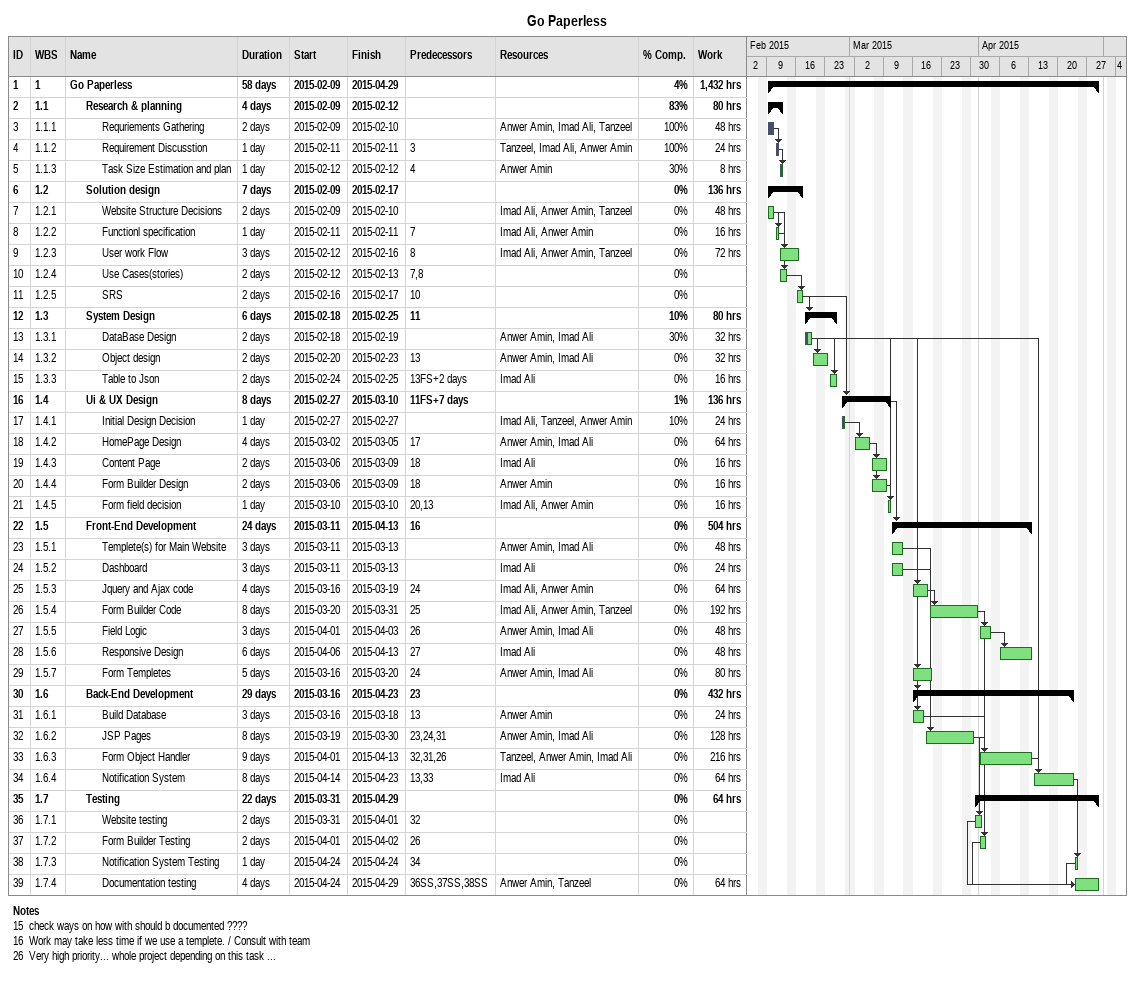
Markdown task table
Go Paperless

| ID | WBS | Task | Duration | Start | Finish | Predecessors | Resources | % complete | Work (h) |
|---|---|---|---|---|---|---|---|---|---|
| 1 | 1 | **Go Paperless** | 58d | 2015-02-09 | 2015-04-29 |  |  | 4 | 1432 |
| 2 | 1.1 | **Research & planning** | 4d | 2015-02-09 | 2015-02-12 |  |  | 83 | 80 |
| 3 | 1.1.1 | Requriements Gathering | 2d | 2015-02-09 | 2015-02-10 |  | Anwer Amin, Imad Ali, Tanzeel | 100 | 48 |
| 4 | 1.1.2 | Requirement Discusstion | 1d | 2015-02-11 | 2015-02-11 | 3 | Tanzeel, Imad Ali, Anwer Amin | 100 | 24 |
| 5 | 1.1.3 | Task Size Estimation and plan | 1d | 2015-02-12 | 2015-02-12 | 4 | Anwer Amin | 30 | 8 |
| 6 | 1.2 | **Solution design** | 7d | 2015-02-09 | 2015-02-17 |  |  | 0 | 136 |
| 7 | 1.2.1 | Website Structure Decisions | 2d | 2015-02-09 | 2015-02-10 |  | Imad Ali, Anwer Amin, Tanzeel | 0 | 48 |
| 8 | 1.2.2 | Functionl specification | 1d | 2015-02-11 | 2015-02-11 | 7 | Imad Ali, Anwer Amin | 0 | 16 |
| 9 | 1.2.3 | User work Flow | 3d | 2015-02-12 | 2015-02-16 | 8 | Imad Ali, Anwer Amin, Tanzeel | 0 | 72 |
| 10 | 1.2.4 | Use Cases(stories) | 2d | 2015-02-12 | 2015-02-13 | 7, 8 |  | 0 |  |
| 11 | 1.2.5 | SRS | 2d | 2015-02-16 | 2015-02-17 | 10 |  | 0 |  |
| 12 | 1.3 | **System Design** | 6d | 2015-02-18 | 2015-02-25 | 11 |  | 10 | 80 |
| 13 | 1.3.1 | DataBase Design | 2d | 2015-02-18 | 2015-02-19 |  | Anwer Amin, Imad Ali | 30 | 32 |
| 14 | 1.3.2 | Object design | 2d | 2015-02-20 | 2015-02-23 | 13 | Anwer Amin, Imad Ali | 0 | 32 |
| 15 | 1.3.3 | Table to Json | 2d | 2015-02-24 | 2015-02-25 | 13FS+2d | Imad Ali | 0 | 16 |
| 16 | 1.4 | **Ui & UX Design** | 8d | 2015-02-27 | 2015-03-10 | 11FS+7d |  | 1 | 136 |
| 17 | 1.4.1 | Initial Design Decision | 1d | 2015-02-27 | 2015-02-27 |  | Imad Ali, Tanzeel, Anwer Amin | 10 | 24 |
| 18 | 1.4.2 | HomePage Design | 4d | 2015-03-02 | 2015-03-05 | 17 | Anwer Amin, Imad Ali | 0 | 64 |
| 19 | 1.4.3 | Content Page | 2d | 2015-03-06 | 2015-03-09 | 18 | Imad Ali | 0 | 16 |
| 20 | 1.4.4 | Form Builder Design | 2d | 2015-03-06 | 2015-03-09 | 18 | Anwer Amin | 0 | 16 |
| 21 | 1.4.5 | Form field decision | 1d | 2015-03-10 | 2015-03-10 | 20, 13 | Imad Ali, Anwer Amin | 0 | 16 |
| 22 | 1.5 | **Front-End Development** | 24d | 2015-03-11 | 2015-04-13 | 16 |  | 0 | 504 |
| 23 | 1.5.1 | Templete(s) for Main Website | 3d | 2015-03-11 | 2015-03-13 |  | Anwer Amin, Imad Ali | 0 | 48 |
| 24 | 1.5.2 | Dashboard | 3d | 2015-03-11 | 2015-03-13 |  | Imad Ali | 0 | 24 |
| 25 | 1.5.3 | Jquery and Ajax code | 4d | 2015-03-16 | 2015-03-19 | 24 | Imad Ali, Anwer Amin | 0 | 64 |
| 26 | 1.5.4 | Form Builder Code | 8d | 2015-03-20 | 2015-03-31 | 25 | Imad Ali, Anwer Amin, Tanzeel | 0 | 192 |
| 27 | 1.5.5 | Field Logic | 3d | 2015-04-01 | 2015-04-03 | 26 | Anwer Amin, Imad Ali | 0 | 48 |
| 28 | 1.5.6 | Responsive Design | 6d | 2015-04-06 | 2015-04-13 | 27 | Imad Ali | 0 | 48 |
| 29 | 1.5.7 | Form Templetes | 5d | 2015-03-16 | 2015-03-20 | 24 | Anwer Amin, Imad Ali | 0 | 80 |
| 30 | 1.6 | **Back-End Development** | 29d | 2015-03-16 | 2015-04-23 | 23 |  | 0 | 432 |
| 31 | 1.6.1 | Build Database | 3d | 2015-03-16 | 2015-03-18 | 13 | Anwer Amin | 0 | 24 |
| 32 | 1.6.2 | JSP Pages | 8d | 2015-03-19 | 2015-03-30 | 23, 24, 31 | Anwer Amin, Imad Ali | 0 | 128 |
| 33 | 1.6.3 | Form Object Handler | 9d | 2015-04-01 | 2015-04-13 | 32, 31, 26 | Tanzeel, Anwer Amin, Imad Ali | 0 | 216 |
| 34 | 1.6.4 | Notification System | 8d | 2015-04-14 | 2015-04-23 | 13, 33 | Imad Ali | 0 | 64 |
| 35 | 1.7 | **Testing** | 22d | 2015-03-31 | 2015-04-29 |  |  | 0 | 64 |
| 36 | 1.7.1 | Website testing | 2d | 2015-03-31 | 2015-04-01 | 32 |  | 0 |  |
| 37 | 1.7.2 | Form Builder Testing | 2d | 2015-04-01 | 2015-04-02 | 26 |  | 0 |  |
| 38 | 1.7.3 | Notification System Testing | 1d | 2015-04-24 | 2015-04-24 | 34 |  | 0 |  |
| 39 | 1.7.4 | Documentation testing | 4d | 2015-04-24 | 2015-04-29 | 36SS, 37SS, 38SS | Anwer Amin, Tanzeel | 0 | 64 |

Notes
- 15: check ways on how with should b documented ????
- 16: Work may take less time if we use a templete. / Consult with team
- 26: Very high priority... whole project depending on this task ...
